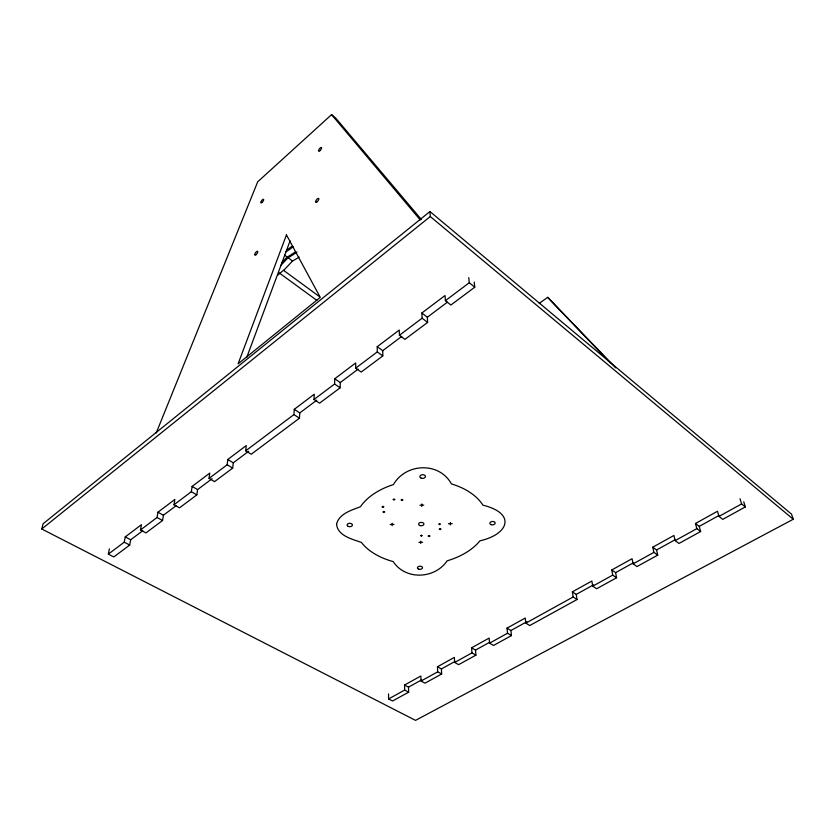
<?xml version="1.0" encoding="UTF-8"?>
<svg xmlns="http://www.w3.org/2000/svg" width="835" height="835" viewBox="0 0 835 835"><rect width="100%" height="100%" fill="white"/><g stroke="black" fill="none" stroke-linecap="round" stroke-linejoin="round"><path stroke-width="1.25" d="M392.126 525.653L392.126 523.253M393.963 500.134L393.974 498.881M401.99 500.572L402 499.32M474.228 282.042L474.771 287.188L450.89 305.026L445.389 300.694L445.013 295.527L421.852 313.01L427.332 317.227L427.624 322.414L404.933 339.375L399.412 335.263L399.266 330.055L377.232 346.692L382.733 350.69L382.795 355.919L361.2 372.055L355.668 368.151L355.731 362.912L334.752 378.756L334.595 384.006L314.012 399.474L319.544 403.18L340.127 387.805L340.262 382.555L358.246 369.06M420.694 543.491L420.767 541.174M421.79 506.417L421.863 503.943M421.372 536.216L421.414 535.047M429.106 536.613L429.159 535.444M439.534 524.735L439.586 523.545M440.097 529.693L440.149 528.513M314.012 399.474L314.273 394.214L294.264 409.317L293.92 414.588L245.688 450.848L251.22 454.24L299.452 418.199L299.775 412.928L316.778 400.174M450.295 524.902L450.43 522.501M245.688 450.848L246.241 445.566L227.788 459.49L227.162 464.771L209.053 478.392L214.564 481.638L232.683 468.091L233.289 462.809L248.673 451.276M209.053 478.392L209.752 473.111L192.102 486.429L191.34 491.711L174.004 504.747L179.504 507.837L196.841 494.884L197.592 489.592L212.121 478.695M174.004 504.747L174.849 499.455L157.951 512.21L157.053 517.491L140.468 529.964L145.948 532.918L162.543 520.508L163.42 515.237L176.342 505.54M140.468 529.964L141.428 524.683L125.24 536.905L124.227 542.176L108.331 554.127L113.79 556.945L129.696 545.057L130.688 539.786L142.837 530.674M108.331 554.127L109.395 548.866M41.75 529.004L43.117 523.754L429.962 211.537L791.507 514.141L793.25 519.245L415.517 720.375L41.75 529.004L430.286 216.536L429.962 211.537M246.732 357.443L290.1 240.783M156.228 432.947L257.702 181.811L331.589 114.625L335.712 118.111L421.341 219.448M295.486 251.773A58.126 21.543 -52.7 0 1 287.188 257.023L281.572 263.119M296.999 251.982A58.106 21.574 -52.7 0 1 288.085 257.681L280.717 265.53M299.118 257.013A57.959 21.752 -52.7 0 1 292.542 260.99L285.184 268.818L277.648 275.237M355.668 368.151L377.274 351.911L377.232 346.692M399.412 335.263L422.113 318.198L421.852 313.01M445.389 300.694L469.28 282.731L468.769 277.596M382.733 350.69L401.75 336.421M427.332 317.227L447.466 302.124M539.233 303.387L547.687 297.354L615.729 367.891M404.547 685.044L408.503 687.153L408.649 692.163L404.672 690.065L404.547 685.044L420.85 675.995L421.038 681.026L425.005 683.166L441.663 674.002L441.402 668.96L437.457 666.779L437.697 671.82L441.663 674.002M437.457 666.779L454.365 657.385L454.668 662.437L458.624 664.66L475.908 655.162L475.522 650.089L471.587 647.824L489.133 638.076L489.581 643.159L493.516 645.465L511.458 635.602L510.926 630.509L507.012 628.15L525.236 618.025L525.831 623.129L529.745 625.54L577.037 599.52L576.234 594.405L572.361 591.858L591.858 581.024L592.735 586.16L596.618 588.759L616.574 577.768L615.604 572.633L611.752 569.981L632.053 558.709L633.107 563.855L636.948 566.568L657.74 555.129L656.571 549.983L652.761 547.207L673.908 535.465L675.15 540.631L678.949 543.46L700.617 531.54L699.25 526.384L695.482 523.482L717.515 511.25L718.977 516.416L722.734 519.37L745.321 506.949L743.745 501.783M408.503 687.153L421.539 679.941M441.402 668.96L454.918 661.487M475.522 650.089L489.769 642.209M510.926 630.509L526.864 621.699M576.234 594.405L593.56 584.824M615.604 572.633L633.629 562.665M656.571 549.983L675.473 539.535M699.25 526.384L719.06 515.425M388.536 693.937L388.599 698.947L404.672 690.065M421.038 681.026L437.697 671.82M454.668 662.437L471.963 652.886L475.908 655.162M489.581 643.159L507.534 633.233L511.458 635.602M525.831 623.129L573.154 596.983L577.037 599.52M592.735 586.16L612.723 575.117L616.574 577.768M633.107 563.855L653.909 552.363L657.74 555.129M675.15 540.631L696.828 528.649L700.617 531.54M718.977 516.416L741.595 503.923L745.321 506.949M408.649 692.163L392.575 701.003L388.599 698.947M390.248 524.484L394.005 524.432M448.489 523.722L452.236 523.681M438.625 524.15L440.494 524.13M439.189 529.119L441.057 529.098M420.464 535.642L422.322 535.621M428.209 536.039L430.056 536.018M418.888 542.364L422.583 542.312M393.003 499.518L394.934 499.497M401.03 499.956L402.961 499.935M419.911 505.206L423.731 505.154M381.981 506.824L383.902 506.803M382.827 511.959L384.737 511.938M124.227 542.176L129.696 545.057M125.24 536.905L130.688 539.786M157.053 517.491L162.543 520.508M157.951 512.21L163.42 515.237M191.34 491.711L196.841 494.884M192.102 486.429L197.592 489.592M227.162 464.771L232.683 468.091M227.788 459.49L233.289 462.809M293.92 414.588L299.452 418.199M294.264 409.317L299.775 412.928M334.595 384.006L340.127 387.805M334.752 378.756L340.262 382.555M377.274 351.911L382.795 355.919M278.994 272.753L316.809 300.339M283.837 270.519L319.502 296.644M284.495 255.019L287.188 257.023M288.085 257.681L292.542 260.99M422.113 318.198L427.624 322.414M469.28 282.731L474.771 287.188M430.286 216.536L793.25 519.245M547.687 297.354L610.604 363.235M331.589 114.625L420.255 219.96M740.019 498.745L741.595 503.923M695.482 523.482L696.828 528.649M652.761 547.207L653.909 552.363M611.752 569.981L612.723 575.117M572.361 591.858L573.154 596.983M507.012 628.15L507.534 633.233M471.587 647.824L471.963 652.886M382.941 506.198L382.941 507.43M383.776 511.333L383.787 512.565M293.158 246.743A58.273 21.355 -52.7 0 1 285.57 252.045M291.833 246.398A58.304 21.324 -52.7 0 1 286.655 250.124M336.568 524.056C337.517 535.819 352.203 539.149 361.388 542.416A66.518 42.387 -2.4 0 0 393.16 561.569C405.612 580.482 434.784 579.031 447.163 560.817A66.518 42.387 -2.4 0 0 479.937 540.819C509.037 534.264 516.239 513.295 482.954 505.185A66.518 42.387 -2.4 0 0 451.391 483.893C439.21 461.494 405.674 463.112 393.431 484.582A66.518 42.387 -2.4 0 0 360.449 506.72C351.587 510.175 339.208 513.598 336.568 524.056M286.457 234.927L238.1 363.841L320.264 297.396L286.457 234.927M348.299 526.426A2.672 1.701 0.2 0 0 352.412 525.09A2.672 1.701 0.2 0 0 348.529 523.493A2.672 1.701 0.2 0 0 348.299 526.426M418.669 569.146A2.547 1.555 -2.3 0 0 422.531 567.737A2.547 1.555 -2.3 0 0 418.752 566.443A2.547 1.555 -2.3 0 0 418.669 569.146M421.226 478.163A2.776 1.847 -2.5 0 0 425.433 476.524A2.776 1.847 -2.5 0 0 421.32 474.969A2.776 1.847 -2.5 0 0 421.226 478.163M491.21 524.683A2.662 1.68 -4.9 0 0 495.165 523.002A2.662 1.68 -4.9 0 0 491.168 521.771A2.662 1.68 -4.9 0 0 491.21 524.683M419.89 525.559A2.662 1.691 -2.4 0 0 423.919 524.046A2.662 1.691 -2.4 0 0 419.984 522.626A2.662 1.691 -2.4 0 0 419.89 525.559M256.021 254.706A2.369 0.856 -53.8 0 0 257.66 251.356A2.369 0.856 -53.8 0 0 254.988 253.621A2.369 0.856 -53.8 0 0 256.021 254.706M316.956 201.924A2.453 0.918 -52.4 0 0 318.74 198.469A2.453 0.918 -52.4 0 0 315.88 200.734A2.453 0.918 -52.4 0 0 316.956 201.924M262.033 202.446A2.244 0.762 -53.1 0 0 263.578 199.335A2.244 0.762 -53.1 0 0 261.042 201.569A2.244 0.762 -53.1 0 0 262.033 202.446M319.826 150.749A2.328 0.814 -51.8 0 0 321.506 147.544A2.328 0.814 -51.8 0 0 318.803 149.768A2.328 0.814 -51.8 0 0 319.826 150.749"/></g></svg>
